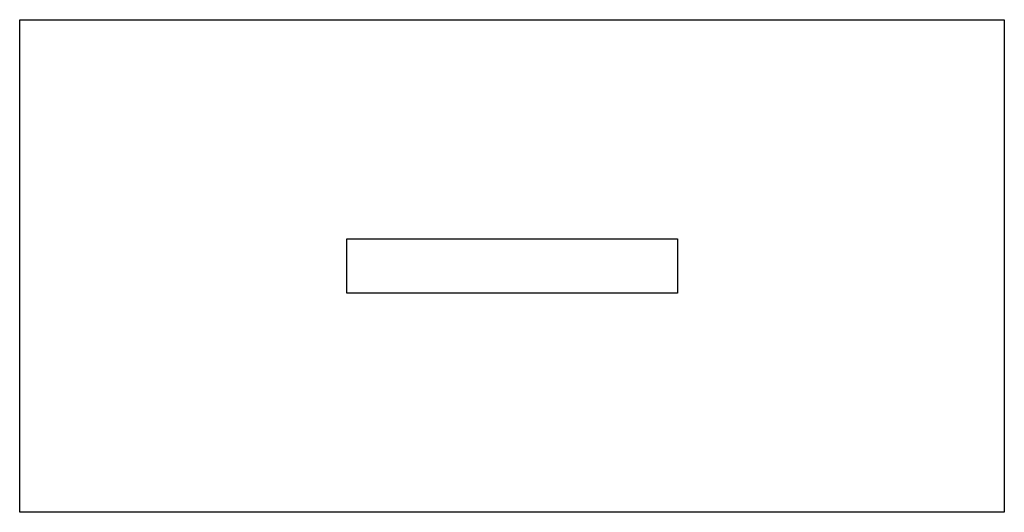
# Model space of a CAD drawing. Header units: millimetres. Extents: x 0 to 60, y 0 to 30.
import ezdxf

# ---------------------------------------------------------------- set-up
doc = ezdxf.new("R2010")
doc.units = ezdxf.units.MM
doc.layers.add('CUT', color=7, linetype='Continuous')

msp = doc.modelspace()

# ---------------------------------------------------------------- linework, layer by layer
at = {"layer": 'CUT'}
for points in [[(0, 30), (60, 30), (60, 0), (0, 0)], [(19.925, 16.6625), (40.075, 16.6625), (40.075, 13.3375), (19.925, 13.3375)]]:
    msp.add_lwpolyline(points, close=True, dxfattribs=at)

doc.saveas('drawing.dxf')
